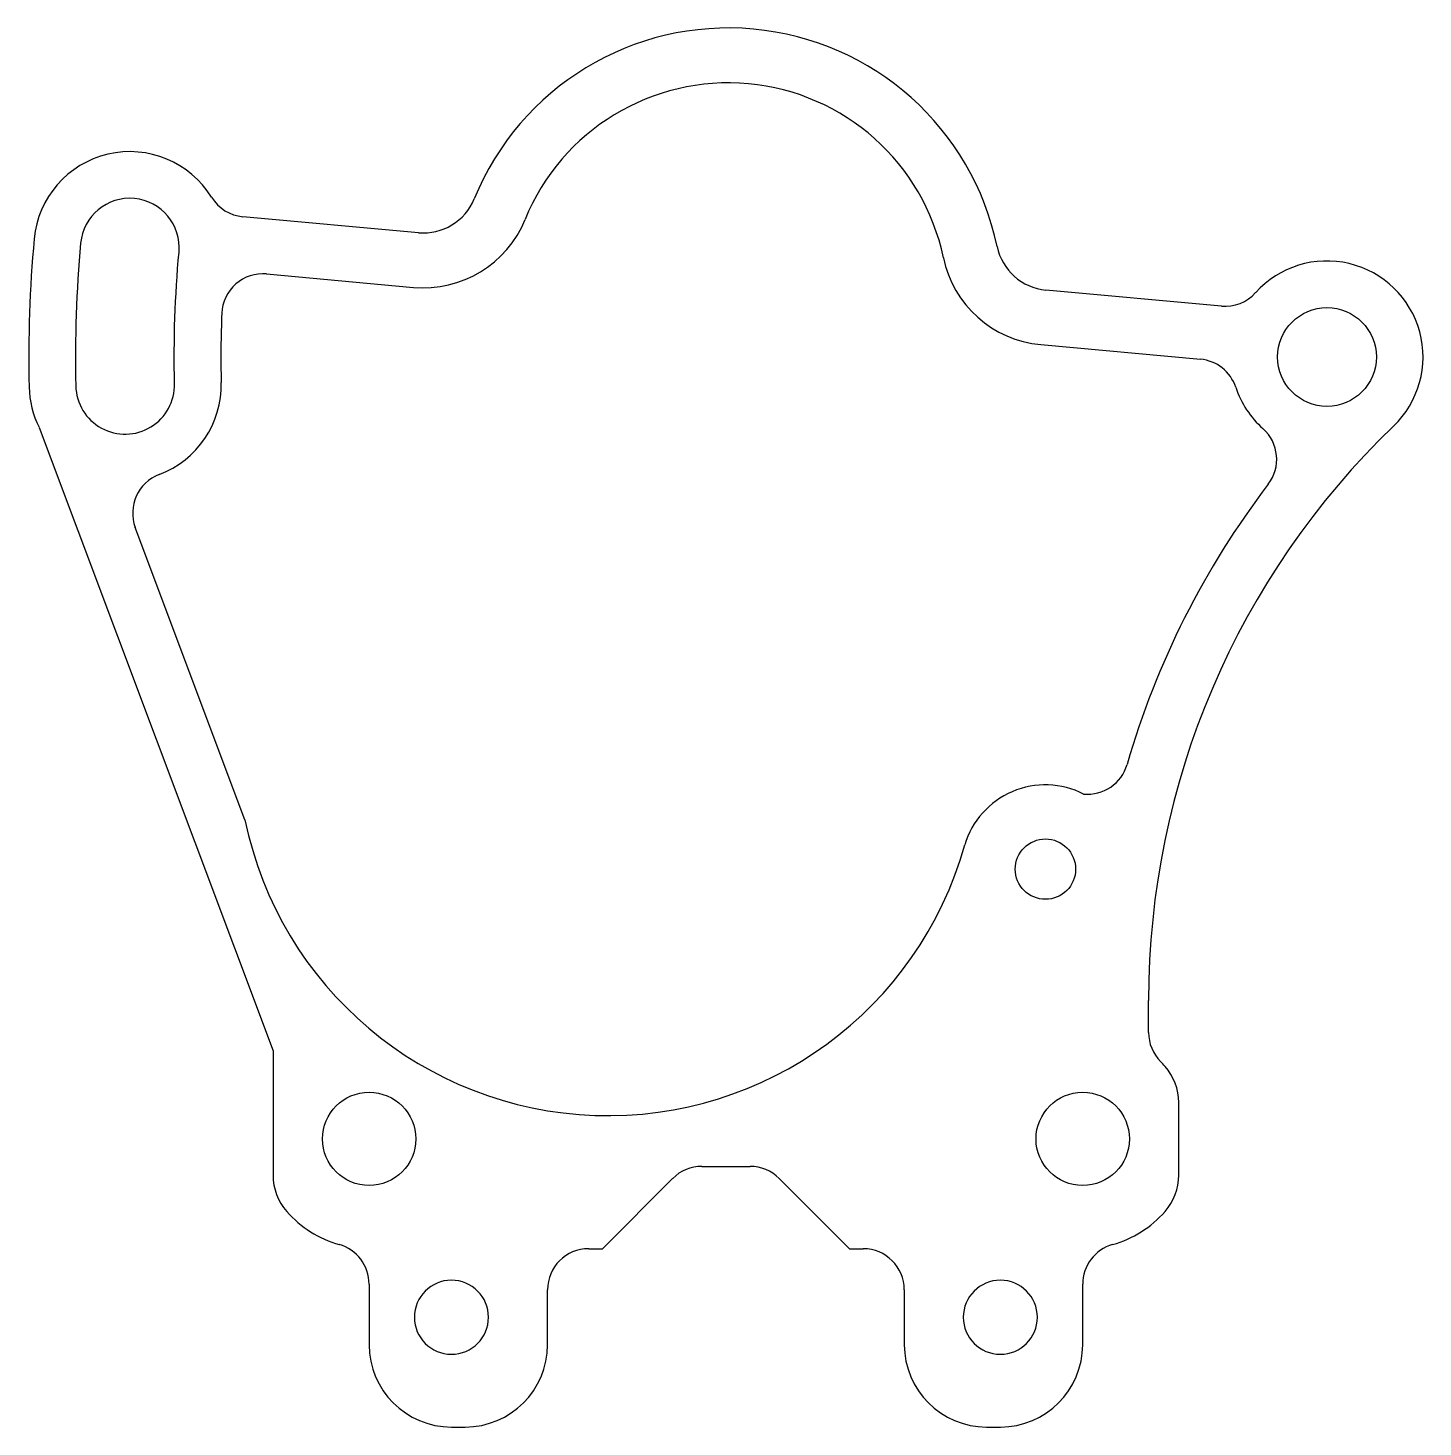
# Model space of a CAD drawing. Header units: millimetres. Extents: x -19.6 to 31.2, y 172.9 to 223.9.
import ezdxf

# ---------------------------------------------------------------- set-up
doc = ezdxf.new("R2010")
doc.units = ezdxf.units.MM
doc.layers.get('0').update_dxf_attribs({"linetype": 'CONTINUOUS'})

msp = doc.modelspace()

# ---------------------------------------------------------------- linework, layer by layer
for p, q in [((-5.413, 216.435, 0), (-11.808, 217.019, 0)), ((-10.943, 214.931, 0), (-5.595, 214.443, 0)), ((23.844, 213.762, 0), (17.449, 214.346, 0)), ((17.267, 212.355, 0), (23.082, 211.824, 0)), ((-19.235, 209.341, 0), (-10.709, 186.615, 0)), ((-11.733, 195.037, 0), (-15.729, 205.69, 0)), ((21.191, 187.283, 0), (21.191, 188.453, 0)), ((-10.709, 186.615, 0), (-10.709, 182.082, 0)), ((22.291, 182.082, 0), (22.291, 184.728, 0)), ((4.912, 182.405, 0), (6.669, 182.405, 0)), ((1.291, 179.405, 0), (3.851, 181.965, 0)), ((7.73, 181.965, 0), (10.291, 179.405, 0)), ((0.791, 179.405, 0), (1.291, 179.405, 0)), ((10.291, 179.405, 0), (10.791, 179.405, 0)), ((-7.209, 178.113, 0), (-7.209, 175.905, 0)), ((18.791, 175.905, 0), (18.791, 178.113, 0)), ((-0.709, 175.905, 0), (-0.709, 177.905, 0)), ((12.291, 177.905, 0), (12.291, 175.905, 0)), ((-4.209, 172.905, 0), (-3.709, 172.905, 0)), ((15.291, 172.905, 0), (15.791, 172.905, 0))]:
    msp.add_line(p, q)
msp.add_lwpolyline([(-17.72, 216.053, 0.028562), (-17.897, 210.85, 1), (-14.298, 210.934, -0.028562), (-14.135, 215.725, 1)], format="xyb", close=True)
for centre, radius in [((27.691, 211.905, 0), 1.8), ((17.434, 193.238), 1.1), ((-7.209, 183.405, 0), 1.7), ((18.791, 183.405, 0), 1.7)]:
    msp.add_circle(centre, radius)
at = {"extrusion": (3.62991e-15, 3.15544e-30, -1)}
msp.add_circle((4.209, 176.905, 0), 1.35, dxfattribs=at)
at = {"extrusion": (1.40946e-15, 1.57772e-30, -1)}
msp.add_circle((-15.791, 176.905, 0), 1.35, dxfattribs=at)
for centre, radius, start, end in [((5.882, 213.897, 0), 10, 11.7382, 157.8238), ((5.882, 213.897, 0), 8, 11.7382, 157.8238), ((-11.671, 218.513, 0), 1.5, 211.6478, 264.781), ((-5.231, 218.426, 0), 2, 264.781, 337.8238), ((-5.231, 218.426, 0), 4, 264.781, 337.8238), ((17.631, 216.338, 0), 2, 191.7382, 264.781), ((17.631, 216.338, 0), 4, 191.7382, 264.781), ((27.691, 211.905, 0), 3.5, -46.1869, 137.9111), ((-11.079, 213.438, 0), 1.5, 84.781, 177.7357), ((23.98, 215.256, 0), 1.5, 264.781, 317.9111), ((27.691, 211.905, 0), 40.3, 177.7357, 181.3249), ((22.945, 210.33, 0), 1.5, 18.3592, 84.781), ((-16.098, 210.892, 0), 3.5, -69.235, 1.3249), ((27.691, 211.905, 0), 3.5, 198.3592, 228.2248), ((50.191, 188.453, 0), 29, 133.8131, 180), ((24.36, 208.176, 0), 1.5, -37.3635, 48.2248), ((-14.325, 206.217, 0), 1.5, 110.765, 200.5642), ((50.191, 188.453, 0), 31, 142.6365, 163.8932), ((17.434, 193.238), 3.071, 63.0529, 163.2755), ((1.491, 197.755, 0), 13.5, 191.6142, 344.3875), ((22.691, 187.283, 0), 1.5, 180, 224.839), ((20.291, 184.728, 0), 2, 0, 41.4096), ((-8.709, 182.082, 0), 2, 180, 221.4096), ((4.912, 180.905, 0), 1.5, 90, 135), ((6.669, 180.905, 0), 1.5, 45, 90), ((-8.709, 178.113, 0), 1.5, 0, 74.1734), ((20.291, 178.113, 0), 1.5, 105.8266, 180), ((0.791, 177.905, 0), 1.5, 90, 180), ((10.791, 177.905, 0), 1.5, 0, 90), ((-3.709, 175.905, 0), 3, -90, 0), ((15.291, 175.905, 0), 3, 180, 270), ((15.791, 175.905, 0), 3, -90, 0)]:
    msp.add_arc(centre, radius, start, end)
at = {"extrusion": (-9.02799e-08, -5.56443e-08, 1)}
msp.add_arc((-15.928, 215.889, 0), 3.5, 31.6478, 174.7807, dxfattribs=at)
at = {"extrusion": (7.81477e-09, -7.13851e-10, 1)}
msp.add_arc((27.691, 211.905, 0), 47.3, 174.7807, 181.3249, dxfattribs=at)
at = {"extrusion": (1.06022e-07, 2.45208e-09, 1)}
msp.add_arc((-16.098, 210.892, 0), 3.5, 181.3249, 206.2992, dxfattribs=at)
at = {"extrusion": (8.83368e-08, 9.35094e-07, 1)}
msp.add_arc((18.966, 197.469, 0), 1.5, 264.6034, 343.8932, dxfattribs=at)
at = {"extrusion": (6.95958e-08, 6.13777e-08, 1)}
msp.add_arc((18.791, 183.405, 0), 4, 41.4096, 44.839, dxfattribs=at)
at = {"extrusion": (-1.39192e-07, 1.22755e-07, 1)}
msp.add_arc((20.291, 182.082, 0), 2, -41.4096, 0, dxfattribs=at)
at = {"extrusion": (-6.95958e-08, -6.13777e-08, 1)}
msp.add_arc((-7.209, 183.405, 0), 4, 221.4096, 254.1734, dxfattribs=at)
at = {"extrusion": (2.53076e-08, -8.92767e-08, 1)}
msp.add_arc((18.791, 183.405, 0), 4, 285.8266, 318.5904, dxfattribs=at)
at = {"extrusion": (1.23726e-07, 0, 1)}
msp.add_arc((-4.209, 175.905, 0), 3, 180, 270, dxfattribs=at)

doc.saveas('drawing.dxf')
